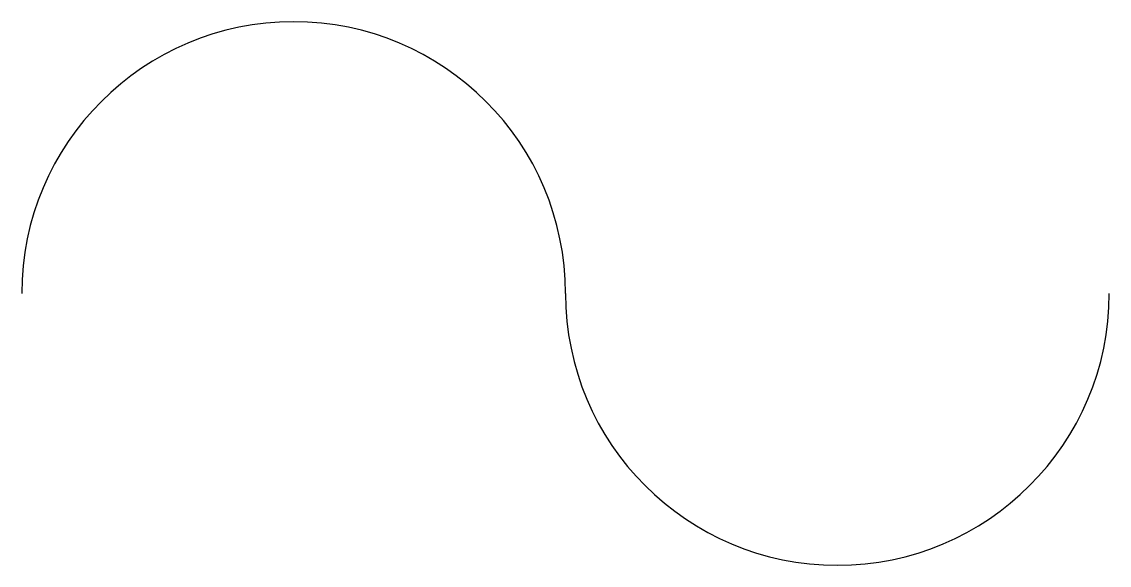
# Model space of a CAD drawing. Extents: x -0.125 to 0.125, y -0.062 to 0.062.
import ezdxf

# ---------------------------------------------------------------- set-up
doc = ezdxf.new("R2010")
doc.units = 0
doc.layers.add('4', color=4, linetype='CONTINUOUS')

msp = doc.modelspace()

# ---------------------------------------------------------------- linework, layer by layer
at = {"layer": '4', "color": 0}
for centre, start, end in [((-0.0625, 0), 360, 180), ((0.0625, 0), 180, 0)]:
    msp.add_arc(centre, 0.0625, start, end, dxfattribs=at)

doc.saveas('drawing.dxf')
